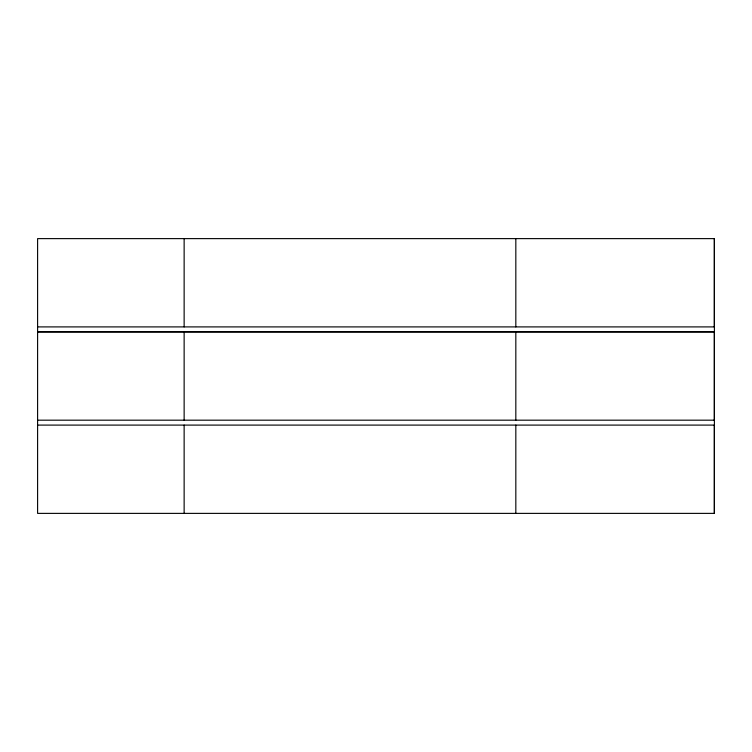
<?xml version="1.0" encoding="UTF-8"?>
<svg xmlns="http://www.w3.org/2000/svg" width="752" height="752" viewBox="0 0 752 752"><rect width="100%" height="100%" fill="white"/><g stroke="black" fill="none" stroke-linecap="round" stroke-linejoin="round"><path stroke-width="1.13" d="M37.6 326.904L714.4 326.904M37.6 331.82L714.4 331.82M37.6 331.895L714.4 331.895M37.6 420.18L714.4 420.18M37.6 425.096L714.4 425.096M714.334 238.619L714.334 326.904M714.334 331.895L714.334 420.18M714.334 425.096L714.334 513.381M515.825 238.619L515.825 326.904M515.825 331.895L515.825 420.18M515.825 425.096L515.825 513.381M184.137 238.619L184.137 326.904M184.137 331.895L184.137 420.18M184.137 425.096L184.137 513.381M714.4 238.619L37.6 238.619L37.6 513.381L714.4 513.381L714.4 238.619"/></g></svg>
